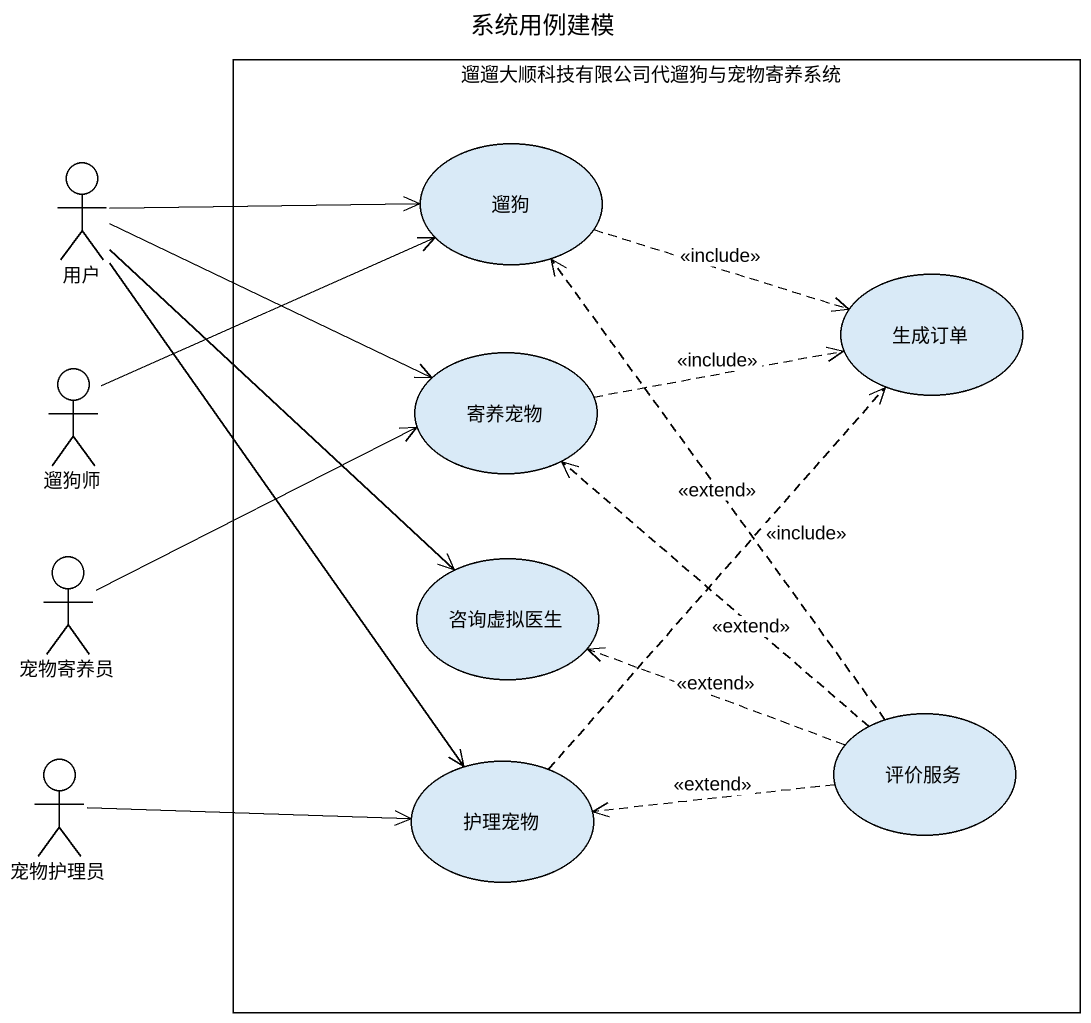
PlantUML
@startuml
title 系统用例建模
rectangle 遛遛大顺科技有限公司代遛狗与宠物寄养系统 {
  usecase 遛狗
  usecase 生成订单
  usecase 寄养宠物
  usecase 咨询虚拟医生
  usecase 评价服务
  usecase 护理宠物
}
actor 用户
actor 遛狗师
actor 宠物寄养员
actor 宠物护理员
用户 -right-> 遛狗
用户 -right-> 寄养宠物
用户 --> 咨询虚拟医生
用户 --> 护理宠物
遛狗 .right.> 生成订单 : <<include>>
遛狗师 -right-> 遛狗
寄养宠物 .right.> 生成订单 : <<include>>
宠物寄养员 -right-> 寄养宠物
评价服务 .up.> 遛狗 : <<extend>>
评价服务 .up.> 寄养宠物 : <<extend>>
评价服务 .left.> 咨询虚拟医生 : <<extend>>
评价服务 .left.> 护理宠物 : <<extend>>
宠物护理员 -right-> 护理宠物
护理宠物 .up.> 生成订单 : <<include>>
@enduml
